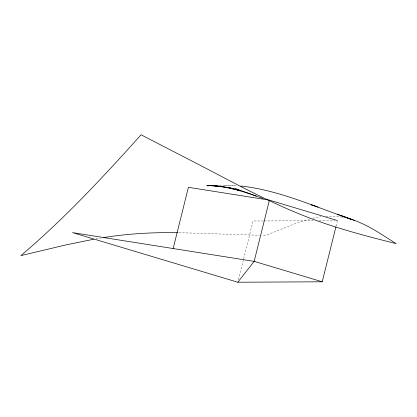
<?xml version="1.0" encoding="UTF-8"?>
<svg xmlns="http://www.w3.org/2000/svg" width="417" height="417" viewBox="0 0 417 417"><rect width="100%" height="100%" fill="white"/><g stroke="black" fill="none" stroke-linecap="round" stroke-linejoin="round"><path stroke-width="0.31" stroke-dasharray="2.08 1.56" d="M238.435 279.703L243.471 259.504M243.627 258.874L253.067 221.005L263.461 220.947M336.071 226.249L337.327 221.198M309.873 218.93L294.412 223.934L265.608 235.485L261.892 235.36M312.651 218.242L320.944 216.715M96.113 238.816L101.211 237.956M325.755 216.225L334.616 216.183L342.722 217.179M219.53 185.388L237.309 185.763M264.107 220.947L314.757 220.687M319.302 220.661L334.887 220.583M224.872 185.336L235.537 185.633M178.82 232.65L259.567 235.282M343.394 217.304L344.067 217.439"/><path stroke-width="0.63" d="M173.149 248.542L188.416 187.322L269.424 200.139L337.483 220.567M269.424 200.139L254.156 261.365L237.805 282.226L72.485 232.613L254.156 261.365L322.221 281.793L335.914 226.879M93.57 239.264L66.084 244.878L20.85 255.637C64.286 218.847 103.14 177.11 141.055 134.774L189.073 159.57C228.078 179.482 266.343 201.312 307.313 217.09C336.154 228.339 366.199 236.043 396.15 243.669C380.877 234.031 365.756 223.178 348.086 218.388M103.755 237.554C128.139 233.65 152.872 232.305 177.548 232.634M213.301 185.628L207.009 185.747L211.794 185.612M207.009 185.747L214.713 185.596M237.805 282.226L322.221 281.793M220.755 186.435L207.046 185.383L221.291 186.467M222.756 186.472L213.947 185.643L227.771 187.697M240.854 186.029C279.322 190.204 314.898 206.837 351.124 219.269L337.29 214.156M229.027 187.885L230.288 188.072M227.818 187.52L220.953 186.331L239.796 190.527M238.566 190.1L227.963 187.296L249.319 193.582L263.148 198.57M314.496 205.889L311.092 204.695L318.088 207.166M340.882 215.5L354.726 220.489M234.922 188.375L256.262 196.099"/></g></svg>
